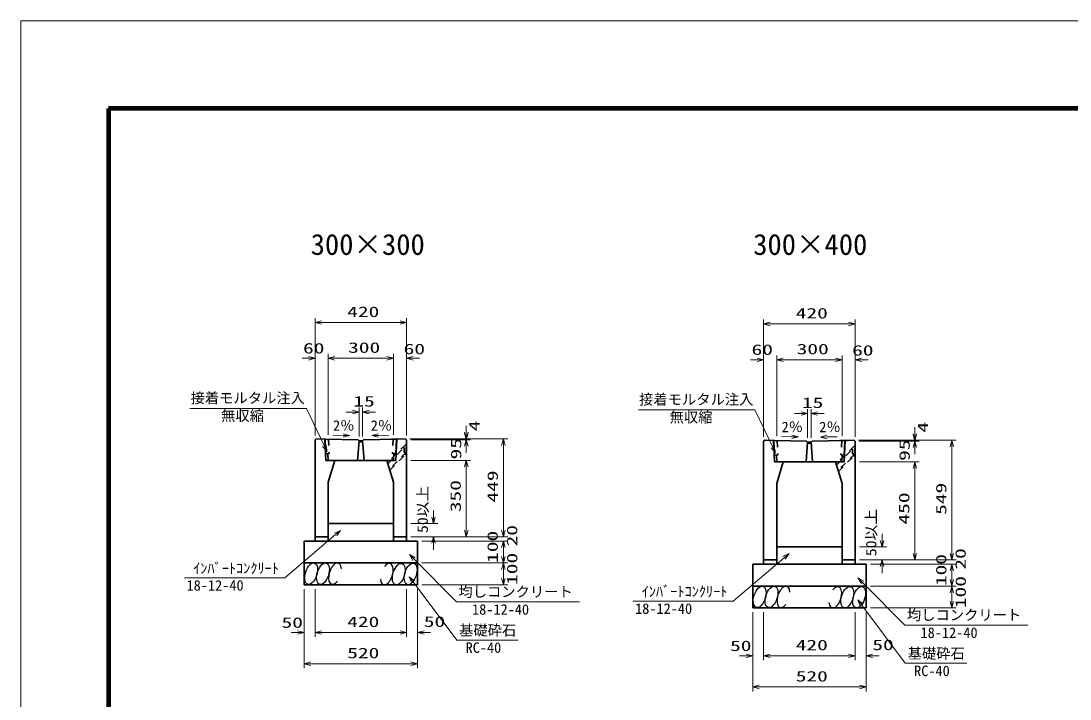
# Model space of a CAD drawing. Units: millimetres on the paper. Extents: x 20 to 1011, y 20 to 614.
# Drawn here: x 20.1 to 260.8, y 458.7 to 614.1 of the extents above; entities that cross this region are included whole.
import ezdxf
from ezdxf.enums import TextEntityAlignment as Align

# ---------------------------------------------------------------- set-up
doc = ezdxf.new("R2010")
doc.units = ezdxf.units.MM
doc.linetypes.add('USER1', pattern=[3, 1.5, -1.5])
for name, color, linetype, lineweight in [('D-STR-DIM（寸法）', 7, 'Continuous', 13), ('D-STR-HTXT(均しCON-旗)', 7, 'Continuous', 13), ('D-STR-HTXT(基礎砕石-旗)', 7, 'Continuous', 13), ('D-STR-HTXT（旗上げ）', 7, 'Continuous', 13), ('D-STR-STRF(グリ)', 7, 'Continuous', 25), ('D-STR（構造物）', 1, 'Continuous', 35), ('D-TTL-LINE（区切線）', 7, 'Continuous', 35), ('D-TTL（外枠）', 2, 'Continuous', 140)]:
    doc.layers.add(name, color=color, linetype=linetype, lineweight=lineweight)
doc.layers.add('D-STR-TXT(文字)', color=7, linetype='Continuous')
doc.styles.add('ＭＳ ゴシック', font='')
doc.styles.get('ＭＳ ゴシック').set_extended_font_data('MS Gothic')

# ---------------------------------------------------------------- blocks, each defined once
blk = doc.blocks.new('_Open30@@SfigorgFlag@@4')
at = {"color": 7, "linetype": 'Continuous', "lineweight": 13}
for p, q in [((-1, 0.2679), (0, 0)), ((0, 0), (-1, -0.2679)), ((0, 0), (-1, 0))]:
    blk.add_line(p, q, dxfattribs=at)

msp = doc.modelspace()

# ---------------------------------------------------------------- linework, layer by layer
at = {"layer": 'D-STR-DIM（寸法）'}
for p, q in [((87.593, 537.765), (87.593, 545.974)), ((89.093, 544.974), (107.093, 544.974)), ((108.593, 537.765), (108.593, 545.974)), ((190.525, 537.438), (190.525, 545.646)), ((192.025, 544.646), (210.025, 544.646)), ((211.525, 537.438), (211.525, 545.646)), ((87.593, 519.062), (87.593, 537.765)), ((90.593, 519.253), (90.593, 537.765)), ((90.593, 519.253), (90.593, 537.765)), ((105.593, 519.253), (105.593, 537.765)), ((105.593, 519.253), (105.593, 537.765)), ((108.593, 519.062), (108.593, 537.765)), ((190.525, 518.735), (190.525, 537.438)), ((193.525, 518.925), (193.525, 537.438)), ((193.525, 518.925), (193.525, 537.438)), ((208.525, 518.925), (208.525, 537.438)), ((208.525, 518.925), (208.525, 537.438)), ((211.525, 518.735), (211.525, 537.438)), ((86.093, 536.765), (84.593, 536.765)), ((92.093, 536.765), (93.593, 536.765)), ((92.093, 536.765), (104.093, 536.765)), ((104.093, 536.765), (102.593, 536.765)), ((110.093, 536.765), (111.593, 536.765)), ((189.025, 536.438), (187.525, 536.438)), ((195.025, 536.438), (196.525, 536.438)), ((195.025, 536.438), (207.025, 536.438)), ((207.025, 536.438), (205.525, 536.438)), ((213.025, 536.438), (214.525, 536.438)), ((97.699, 518.859), (97.699, 525.453)), ((98.49, 518.843), (98.49, 525.453)), ((200.631, 518.531), (200.631, 525.125)), ((201.423, 518.515), (201.423, 525.125)), ((96.199, 524.453), (94.699, 524.453)), ((99.99, 524.453), (101.49, 524.453)), ((199.131, 524.125), (197.631, 524.125)), ((202.923, 524.125), (204.423, 524.125)), ((122.298, 519.807), (122.298, 521.307)), ((122.298, 519.615), (122.298, 521.115)), ((225.23, 519.48), (225.23, 520.98)), ((225.23, 519.288), (225.23, 520.788)), ((91.707, 519.136), (94.068, 519.089)), ((104.507, 519.118), (102.145, 519.071)), ((109.343, 518.307), (123.298, 518.307)), ((109.539, 518.115), (123.298, 518.115)), ((109.539, 518.115), (123.298, 518.115)), ((110.343, 518.307), (131.796, 518.307)), ((194.639, 518.808), (197, 518.761)), ((207.439, 518.79), (205.077, 518.743)), ((212.275, 517.98), (226.23, 517.98)), ((212.471, 517.788), (226.23, 517.788)), ((212.471, 517.788), (226.23, 517.788)), ((213.275, 517.98), (234.728, 517.98)), ((122.298, 516.615), (122.298, 515.115)), ((130.796, 497.36), (130.796, 516.807)), ((225.23, 516.288), (225.23, 514.788)), ((233.728, 492.033), (233.728, 516.48)), ((109.593, 513.36), (123.298, 513.36)), ((109.593, 513.36), (123.298, 513.36)), ((212.525, 513.033), (226.23, 513.033)), ((212.525, 513.033), (226.23, 513.033)), ((122.298, 497.36), (122.298, 511.86)), ((122.298, 511.86), (122.298, 510.36)), ((225.23, 492.033), (225.23, 511.533)), ((225.23, 511.533), (225.23, 510.033)), ((114.782, 500.36), (114.782, 501.86)), ((109.593, 498.86), (115.782, 498.86)), ((130.796, 497.36), (130.796, 498.86)), ((217.714, 495.033), (217.714, 496.533)), ((109.593, 495.86), (131.796, 495.86)), ((109.593, 495.86), (123.298, 495.86)), ((109.593, 495.86), (131.796, 495.86)), ((109.593, 495.86), (115.782, 495.86)), ((112.093, 494.86), (131.796, 494.86)), ((112.093, 494.86), (131.796, 494.86)), ((114.782, 494.36), (114.782, 492.86)), ((212.525, 493.533), (218.714, 493.533)), ((233.728, 492.033), (233.728, 493.533)), ((130.796, 491.36), (130.796, 493.36)), ((130.796, 493.36), (130.796, 491.86)), ((112.093, 489.86), (131.796, 489.86)), ((112.093, 489.86), (131.796, 489.86)), ((212.525, 490.533), (234.728, 490.533)), ((212.525, 490.533), (226.23, 490.533)), ((212.525, 490.533), (234.728, 490.533)), ((212.525, 490.533), (218.714, 490.533)), ((215.025, 489.533), (234.728, 489.533)), ((215.025, 489.533), (234.728, 489.533)), ((217.714, 489.033), (217.714, 487.533)), ((130.796, 486.36), (130.796, 488.36)), ((233.728, 486.033), (233.728, 488.033)), ((233.728, 488.033), (233.728, 486.533)), ((112.093, 484.86), (131.796, 484.86)), ((215.025, 484.533), (234.728, 484.533)), ((215.025, 484.533), (234.728, 484.533)), ((85.093, 483.86), (85.093, 472.893)), ((85.093, 482.86), (85.093, 465.736)), ((87.593, 483.86), (87.593, 472.893)), ((87.593, 482.86), (87.593, 472.893)), ((108.593, 483.86), (108.593, 472.893)), ((108.593, 482.86), (108.593, 472.893)), ((111.093, 483.86), (111.093, 472.893)), ((111.093, 482.86), (111.093, 465.736)), ((233.728, 481.033), (233.728, 483.033)), ((215.025, 479.533), (234.728, 479.533)), ((188.025, 478.533), (188.025, 467.566)), ((188.025, 477.533), (188.025, 460.408)), ((190.525, 478.533), (190.525, 467.566)), ((190.525, 477.533), (190.525, 467.566)), ((211.525, 478.533), (211.525, 467.566)), ((211.525, 477.533), (211.525, 467.566)), ((214.025, 478.533), (214.025, 467.566)), ((214.025, 477.533), (214.025, 460.408)), ((83.593, 473.893), (82.093, 473.893)), ((89.093, 473.893), (107.093, 473.893)), ((89.093, 473.893), (90.593, 473.893)), ((107.093, 473.893), (105.593, 473.893)), ((112.593, 473.893), (114.093, 473.893)), ((186.525, 468.566), (185.025, 468.566)), ((192.025, 468.566), (210.025, 468.566)), ((192.025, 468.566), (193.525, 468.566)), ((210.025, 468.566), (208.525, 468.566)), ((215.525, 468.566), (217.025, 468.566)), ((86.593, 466.736), (109.593, 466.736)), ((189.525, 461.408), (212.525, 461.408))]:
    msp.add_line(p, q, dxfattribs=at)
at = {"layer": 'D-STR-HTXT(均しCON-旗)'}
for p, q in [((80.635, 486.43), (92.292, 496.341)), ((120.033, 480.913), (110.31, 490.73)), ((183.567, 481.102), (195.224, 491.013)), ((57.6, 486.43), (80.635, 486.43)), ((222.965, 475.585), (213.242, 485.402)), ((148.241, 480.913), (120.033, 480.913)), ((160.532, 481.102), (183.567, 481.102)), ((251.173, 475.585), (222.965, 475.585))]:
    msp.add_line(p, q, dxfattribs=at)
at = {"layer": 'D-STR-HTXT(基礎砕石-旗)'}
for p, q in [((120.111, 472.164), (110.107, 485.49)), ((223.043, 466.836), (213.039, 480.162)), ((134.215, 472.164), (120.111, 472.164)), ((237.147, 466.836), (223.043, 466.836))]:
    msp.add_line(p, q, dxfattribs=at)
at = {"layer": 'D-STR-HTXT（旗上げ）'}
for p, q in [((58.87, 525.25), (85.59, 525.25)), ((85.59, 525.25), (89.684, 516.74)), ((161.802, 524.922), (188.522, 524.922)), ((188.522, 524.922), (192.616, 516.412))]:
    msp.add_line(p, q, dxfattribs=at)
at = {"layer": 'D-STR-STRF(グリ)'}
for centre, major_axis in [((86.688, 487.384), (0.79, 2.421)), ((89.409, 487.384), (0.79, 2.421)), ((106.797, 487.303), (-0.771, -2.427)), ((109.519, 487.325), (-0.771, -2.427)), ((189.62, 482.056), (0.79, 2.421)), ((192.341, 482.056), (0.79, 2.421)), ((209.729, 481.975), (-0.771, -2.427)), ((212.451, 481.997), (-0.771, -2.427))]:
    msp.add_ellipse(centre, major_axis=major_axis, ratio=0.5139, dxfattribs=at)
for centre, major_axis in [((92.15, 487.384), (0.79, 2.421)), ((104.057, 487.281), (-0.771, -2.427)), ((195.082, 482.056), (0.79, 2.421)), ((206.989, 481.954), (-0.771, -2.427))]:
    msp.add_ellipse(centre, major_axis=major_axis, ratio=0.5139, start_param=5.3575563, end_param=10.3750652, dxfattribs=at)
at = {"layer": 'D-STR（構造物）'}
for p, q in [((87.593, 518.062), (87.843, 518.307)), ((87.593, 495.86), (87.593, 518.062)), ((87.843, 518.307), (89.843, 518.267)), ((89.843, 518.267), (90.093, 513.36)), ((90.086, 514.981), (89.926, 518.105)), ((90.079, 518.263), (97.468, 518.115)), ((97.698, 517.86), (97.343, 513.36)), ((97.468, 518.115), (97.698, 517.86)), ((97.765, 517.61), (97.698, 517.86)), ((97.698, 517.86), (98.488, 517.86)), ((98.421, 517.61), (97.765, 517.61)), ((98.488, 517.86), (98.421, 517.61)), ((98.488, 517.86), (98.718, 518.115)), ((98.843, 513.36), (98.488, 517.86)), ((98.718, 518.115), (106.107, 518.263)), ((105.093, 518.242), (106.843, 518.278)), ((106.343, 518.267), (106.093, 513.36)), ((106.26, 518.105), (106.106, 514.983)), ((108.343, 518.307), (106.343, 518.267)), ((108.593, 518.062), (108.343, 518.307)), ((108.593, 495.86), (108.593, 518.062)), ((190.525, 517.735), (190.775, 517.98)), ((190.525, 490.533), (190.525, 517.735)), ((190.775, 517.98), (192.775, 517.94)), ((192.775, 517.94), (193.025, 513.033)), ((193.018, 514.654), (192.858, 517.778)), ((193.011, 517.936), (200.4, 517.788)), ((200.4, 517.788), (200.63, 517.533)), ((201.42, 517.533), (201.65, 517.788)), ((201.65, 517.788), (209.039, 517.936)), ((208.025, 517.915), (209.775, 517.95)), ((209.275, 517.94), (209.025, 513.033)), ((209.192, 517.778), (209.038, 514.655)), ((211.275, 517.98), (209.275, 517.94)), ((211.525, 517.735), (211.275, 517.98)), ((211.525, 490.533), (211.525, 517.735)), ((200.63, 517.533), (200.275, 513.033)), ((200.697, 517.283), (200.63, 517.533)), ((200.63, 517.533), (201.42, 517.533)), ((201.353, 517.283), (200.697, 517.283)), ((201.42, 517.533), (201.353, 517.283)), ((201.775, 513.033), (201.42, 517.533)), ((90.538, 514.86), (90.086, 514.981)), ((90.093, 513.36), (92.093, 513.36)), ((90.618, 513.36), (90.542, 514.86)), ((92.093, 513.36), (90.593, 508.36)), ((105.568, 513.36), (90.618, 513.36)), ((106.093, 513.36), (104.093, 513.36)), ((104.093, 513.36), (105.593, 508.36)), ((105.645, 514.86), (105.568, 513.36)), ((105.649, 514.86), (106.106, 514.983)), ((193.47, 514.533), (193.018, 514.654)), ((193.025, 513.033), (195.025, 513.033)), ((193.55, 513.033), (193.474, 514.533)), ((195.025, 513.033), (193.525, 508.033)), ((208.5, 513.033), (193.55, 513.033)), ((207.025, 513.033), (208.525, 508.033)), ((209.025, 513.033), (207.025, 513.033)), ((208.577, 514.533), (208.5, 513.033)), ((208.581, 514.533), (209.038, 514.655)), ((90.593, 508.36), (90.593, 495.86)), ((105.593, 508.36), (105.593, 495.86)), ((193.525, 508.033), (193.525, 490.533)), ((208.525, 508.033), (208.525, 490.533)), ((90.593, 498.86), (105.593, 498.86)), ((85.093, 494.86), (111.093, 494.86)), ((85.093, 494.86), (85.093, 484.86)), ((90.593, 495.86), (87.593, 495.86)), ((87.593, 495.86), (87.593, 494.86)), ((90.593, 495.86), (90.593, 494.86)), ((105.593, 495.86), (108.593, 495.86)), ((105.593, 495.86), (105.593, 494.86)), ((108.593, 495.86), (108.593, 494.86)), ((111.093, 494.86), (111.093, 484.86)), ((193.525, 493.533), (208.525, 493.533)), ((85.093, 489.86), (111.093, 489.86)), ((188.025, 489.533), (214.025, 489.533)), ((188.025, 489.533), (188.025, 479.533)), ((193.525, 490.533), (190.525, 490.533)), ((190.525, 490.533), (190.525, 489.533)), ((193.525, 490.533), (193.525, 489.533)), ((208.525, 490.533), (211.525, 490.533)), ((208.525, 490.533), (208.525, 489.533)), ((211.525, 490.533), (211.525, 489.533)), ((214.025, 489.533), (214.025, 479.533)), ((85.093, 484.86), (111.093, 484.86)), ((188.025, 484.533), (214.025, 484.533)), ((188.025, 479.533), (214.025, 479.533))]:
    msp.add_line(p, q, dxfattribs=at)
at = {"layer": 'D-STR（構造物）', "linetype": 'USER1'}
for p, q in [((90.67, 518.251), (90.837, 514.982)), ((105.516, 518.251), (105.354, 514.982)), ((193.602, 517.924), (193.769, 514.655)), ((208.448, 517.924), (208.286, 514.655)), ((108.343, 516.968), (104.241, 512.866)), ((104.322, 512.597), (108.518, 516.793)), ((108.518, 515.208), (104.688, 511.377)), ((108.018, 515.208), (108.018, 516.293)), ((108.018, 515.208), (108.518, 515.208)), ((108.518, 516.793), (108.27, 517.041)), ((108.518, 514.863), (108.518, 516.793)), ((211.275, 516.641), (207.173, 512.539)), ((207.254, 512.27), (211.45, 516.466)), ((210.95, 514.881), (210.95, 515.966)), ((211.45, 516.466), (211.202, 516.714)), ((211.45, 514.536), (211.45, 516.466)), ((90.837, 514.982), (90.542, 514.86)), ((104.762, 511.132), (108.518, 514.888)), ((105.354, 514.982), (105.649, 514.86)), ((108.27, 514.616), (108.518, 514.863)), ((193.769, 514.655), (193.474, 514.533)), ((211.45, 514.881), (207.62, 511.05)), ((207.694, 510.805), (211.45, 514.561)), ((208.286, 514.655), (208.581, 514.533)), ((210.95, 514.881), (211.45, 514.881)), ((211.202, 514.289), (211.45, 514.536))]:
    msp.add_line(p, q, dxfattribs=at)
at = {"layer": 'D-STR（構造物）'}
for centre, start, end in [((90.076, 518.113), 88.85201, 182.91704), ((106.11, 518.113), 357.08295, 91.14798), ((193.008, 517.786), 88.85201, 182.91704), ((209.042, 517.786), 357.08295, 91.14798)]:
    msp.add_arc(centre, 0.15, start, end, dxfattribs=at)
at = {"layer": 'D-TTL-LINE（区切線）', "lineweight": 18}
for p, q in [((861.1, 614.11), (20.1, 614.11)), ((20.1, 614.11), (20.1, 20.11))]:
    msp.add_line(p, q, dxfattribs=at)
at = {"layer": 'D-TTL（外枠）'}
for p, q in [((841, 594.01), (40.2, 594.01)), ((40.2, 594.01), (40.2, 40.21))]:
    msp.add_line(p, q, dxfattribs=at)

# ---------------------------------------------------------------- block references
at = {"layer": 'D-STR-DIM（寸法）', "xscale": 1.5, "yscale": 1.5}
for p, rotation in [((87.593, 544.974), 180), ((190.525, 544.646), 180), ((90.593, 536.765), 180), ((90.593, 536.765), 180), ((108.593, 536.765), 180), ((193.525, 536.438), 180), ((193.525, 536.438), 180), ((211.525, 536.438), 180), ((98.49, 524.453), 180), ((201.423, 524.125), 180), ((95.568, 519.059), 358.85424), ((100.646, 519.041), 181.14576), ((122.298, 518.307), 270), ((122.298, 518.115), 270), ((122.298, 518.115), 90), ((130.796, 518.307), 90), ((198.5, 518.731), 358.85424), ((203.578, 518.713), 181.14576), ((225.23, 517.98), 270), ((225.23, 517.788), 270), ((225.23, 517.788), 90), ((233.728, 517.98), 90), ((122.298, 513.36), 90), ((122.298, 513.36), 90), ((225.23, 513.033), 90), ((225.23, 513.033), 90), ((114.782, 498.86), 270), ((122.298, 495.86), 270), ((130.796, 495.86), 270), ((130.796, 495.86), 270), ((114.782, 495.86), 90), ((130.796, 494.86), 90), ((130.796, 494.86), 90), ((217.714, 493.533), 270), ((130.796, 489.86), 270), ((225.23, 490.533), 270), ((233.728, 490.533), 270), ((233.728, 490.533), 270), ((130.796, 489.86), 90), ((217.714, 490.533), 90), ((233.728, 489.533), 90), ((233.728, 489.533), 90), ((130.796, 484.86), 270), ((233.728, 484.533), 270), ((233.728, 484.533), 90), ((233.728, 479.533), 270), ((87.593, 473.893), 180), ((87.593, 473.893), 180), ((111.093, 473.893), 180), ((85.093, 466.736), 180), ((190.525, 468.566), 180), ((190.525, 468.566), 180), ((214.025, 468.566), 180), ((188.025, 461.408), 180)]:
    msp.add_blockref('_Open30@@SfigorgFlag@@4', p, dxfattribs=dict(at, rotation=rotation))
for p in [(108.593, 544.974), (211.525, 544.646), (87.593, 536.765), (105.593, 536.765), (105.593, 536.765), (190.525, 536.438), (208.525, 536.438), (208.525, 536.438), (97.699, 524.453), (200.631, 524.125), (85.093, 473.893), (108.593, 473.893), (108.593, 473.893), (111.093, 466.736), (188.025, 468.566), (211.525, 468.566), (211.525, 468.566), (214.025, 461.408)]:
    msp.add_blockref('_Open30@@SfigorgFlag@@4', p, dxfattribs=at)
at = {"layer": 'D-STR-HTXT(均しCON-旗)', "xscale": 1.5, "yscale": 1.5}
for p, rotation in [((93.435, 497.312), 40.37163), ((109.255, 491.796), 134.72505), ((196.367, 491.984), 40.37163), ((212.187, 486.468), 134.72505)]:
    msp.add_blockref('_Open30@@SfigorgFlag@@4', p, dxfattribs=dict(at, rotation=rotation))
at = {"layer": 'D-STR-HTXT(基礎砕石-旗)', "xscale": 1.5, "yscale": 1.5, "rotation": 126.89552}
for p in [(109.207, 486.689), (212.139, 481.361)]:
    msp.add_blockref('_Open30@@SfigorgFlag@@4', p, dxfattribs=at)
at = {"layer": 'D-STR-HTXT（旗上げ）', "xscale": 1.5, "yscale": 1.5, "rotation": 295.69073}
for p in [(90.334, 515.388), (193.266, 515.06)]:
    msp.add_blockref('_Open30@@SfigorgFlag@@4', p, dxfattribs=at)

# ---------------------------------------------------------------- texts
at = {"layer": 'D-STR-DIM（寸法）', "style": 'ＭＳ ゴシック', "width": 1.5}
for s, p in [('420', (94.968, 545.511)), ('420', (197.9, 545.183)), ('60', (84.829, 537.159)), ('300', (95.176, 537.303)), ('60', (107.913, 536.989)), ('60', (187.761, 536.831)), ('300', (198.109, 536.975)), ('60', (210.845, 536.661)), ('15', (96.382, 524.99)), ('15', (199.314, 524.662)), ('50', (79.895, 474.26)), ('420', (94.968, 474.431)), ('50', (112.545, 474.468)), ('50', (182.828, 468.933)), ('420', (197.9, 469.103)), ('50', (215.477, 469.14)), ('520', (94.968, 467.274)), ('520', (197.9, 461.946))]:
    msp.add_text(s, height=2.405, dxfattribs=at).set_placement(p, align=Align.BOTTOM_LEFT)
at = {"layer": 'D-STR-DIM（寸法）', "style": 'ＭＳ ゴシック'}
for rotation, p in [(0.01, (91.714, 519.435)), (359.99, (100.363, 519.431)), (0.01, (194.646, 519.107)), (359.99, (203.295, 519.104))]:
    msp.add_text('2％', height=2.405, rotation=rotation, dxfattribs=at).set_placement(p, align=Align.BOTTOM_LEFT)
for s, width, p in [('4', 1.5, (126.062, 520.057)), ('4', 1.5, (228.994, 519.729)), ('95', 1.5, (121.854, 513.58)), ('95', 1.5, (224.786, 513.252)), ('449', 1.5, (130.258, 503.704)), ('350', 1.5, (121.76, 501.485)), ('50以上', 1.1, (114.2, 496.724)), ('450', 1.5, (224.692, 498.658)), ('549', 1.5, (233.191, 500.876)), ('50以上', 1.1, (217.133, 491.396)), ('100', 1.5, (130.258, 489.86)), ('20', 1.5, (134.71, 493.642)), ('100', 1.5, (134.731, 484.805)), ('100', 1.5, (233.191, 484.533)), ('20', 1.5, (237.642, 488.314)), ('100', 1.5, (237.663, 479.477))]:
    msp.add_text(s, height=2.405, rotation=90, dxfattribs=dict(at, width=width)).set_placement(p, align=Align.BOTTOM_LEFT)
at = {"layer": 'D-STR-HTXT(均しCON-旗)', "style": 'ＭＳ ゴシック'}
for s, p in [('ｲﾝﾊﾞｰﾄｺﾝｸﾘｰﾄ', (59.61, 486.714)), ('18-12-40', (58.102, 482.78)), ('均しコンクリート', (120.481, 481.325)), ('ｲﾝﾊﾞｰﾄｺﾝｸﾘｰﾄ', (162.542, 481.386)), ('18-12-40', (123.614, 477.263)), ('18-12-40', (161.034, 477.452)), ('均しコンクリート', (223.413, 475.997)), ('18-12-40', (226.546, 471.935))]:
    msp.add_text(s, height=2.405, dxfattribs=at).set_placement(p, align=Align.BOTTOM_LEFT)
at = {"layer": 'D-STR-HTXT(基礎砕石-旗)', "style": 'ＭＳ ゴシック'}
for s, p in [('基礎砕石', (120.646, 472.5)), ('RC-40', (122.134, 468.514)), ('基礎砕石', (223.579, 467.172)), ('RC-40', (225.066, 463.186))]:
    msp.add_text(s, height=2.405, dxfattribs=at).set_placement(p, align=Align.BOTTOM_LEFT)
at = {"layer": 'D-STR-HTXT（旗上げ）', "style": 'ＭＳ ゴシック'}
for s, p in [('接着モルタル注入', (59.015, 525.753)), ('接着モルタル注入', (161.947, 525.425)), ('無収縮', (66.019, 521.676)), ('無収縮', (168.951, 521.348))]:
    msp.add_text(s, height=2.405, dxfattribs=at).set_placement(p, align=Align.BOTTOM_LEFT)
at = {"layer": 'D-STR-TXT(文字)', "style": 'ＭＳ ゴシック'}
for s, p in [('300×300', (86.585, 559.032)), ('300×400', (188.143, 559.032))]:
    msp.add_text(s, height=4.811, dxfattribs=at).set_placement(p, align=Align.BOTTOM_LEFT)

doc.saveas('drawing.dxf')
